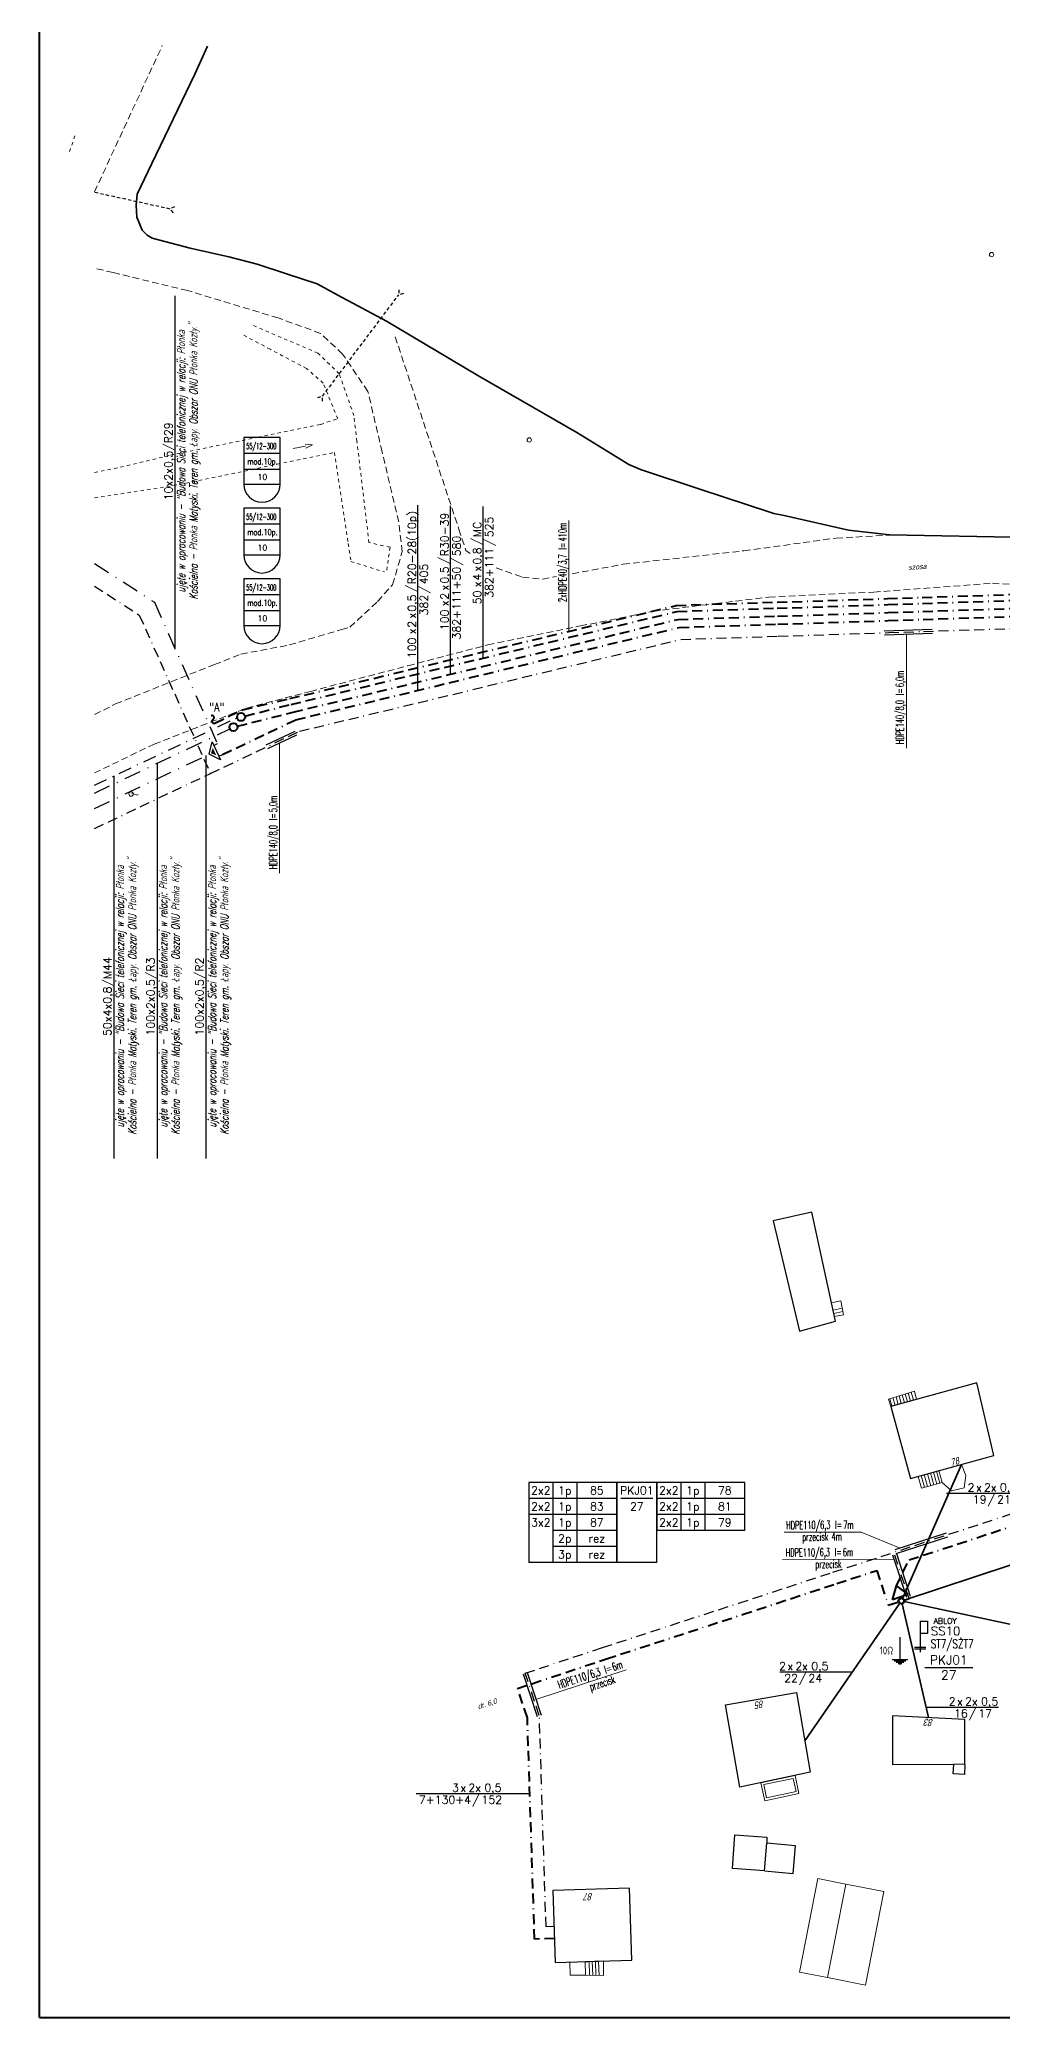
# Model space of a CAD drawing. Header units: millimetres. Extents: x 4848043 to 9699780, y 5827542 to 11659147.
# Drawn here: x 4849348.3 to 4849492.7, y 5827541.9 to 5827838.4 of the extents above; entities that cross this region are included whole.
import ezdxf
from ezdxf.enums import TextEntityAlignment as Align

# ---------------------------------------------------------------- set-up
doc = ezdxf.new("R2010")
doc.units = ezdxf.units.MM
doc.header["$MEASUREMENT"] = 0
for name, pattern in [('0', [0]), ('BORDER', [1.75, 0.5, -0.25, 0.5, -0.25, 0, -0.25]), ('BTO', [0]), ('BUD', [0]), ('DASHDOT', [1, 0.5, -0.25, 0, -0.25]), ('KOJ', [0]), ('KOR', [1, 0.5, -0.5]), ('KOU', [1.5, 1, -0.5]), ('MSZ', [1, 0.5, -0.5]), ('PST', [0.85, 0.5, -0.35]), ('SCH', [0])]:
    doc.linetypes.add(name, pattern=pattern)
doc.layers.get('0').update_dxf_attribs({"lineweight": 18})
for name, color, linetype, lineweight in [('EADTD_T_0', 7, '0', 18), ('EBTPO_L_6', 9, '0', 18), ('EBUPP_L_1', 7, 'BUD', 18), ('EBUPP_L_3', 6, '0', 25), ('EUZOU_T_2', 7, '0', 18), ('EUZPU_L_3', 250, 'KOR', 18), ('SDRPK_L_0', 7, '0', 35), ('SDRPK_L_1', 7, 'KOU', 18), ('SDRPT_L_0', 7, 'PST', 25), ('SZWOW_T_2', 7, '0', 18), ('TEL kable doziemne proj.', 32, 'BORDER', 30), ('TEL rury', 6, 'Continuous', 30), ('TEL rury opis', 6, 'Continuous', 20), ('TEL rury opis MONIKA', 6, 'Continuous', 20), ('TES kable doziemne proj.', 4, 'BORDER', 40), ('TES kable napow. proj.', 241, 'LIN_NAPOW_PROJ', 35), ('TES zakończenia projektowane', 4, 'Continuous', 40), ('TES złącza projektowane', 4, 'Continuous', 40), ('UEEPA_L_2', 251, 'MSZ', 18), ('UTTOA_T_0', 7, '0', 18), ('UTTPA_T_2', 34, '0', 18)]:
    doc.layers.add(name, color=color, linetype=linetype, lineweight=lineweight)
for name, color, linetype in [('OPIS_KABLA', 30, 'Continuous'), ('OPIS_RURY', 6, 'Continuous'), ('RURY-ISTN', 6, 'Continuous'), ('TES kable doziemne istn.', 140, 'DASHDOT'), ('TES opisy kabli abon.', 30, 'Continuous'), ('TES opisy kabli rozdz.', 30, 'Continuous'), ('TES opisy zakończeń', 30, 'Continuous'), ('TES rury', 6, 'Continuous'), ('TES słup. PD', 6, 'Continuous'), ('TES zakończenia istniejące', 140, 'Continuous'), ('TES złącza istniejące', 140, 'Continuous')]:
    doc.layers.add(name, color=color, linetype=linetype)
doc.styles.add('ROMANS', font='simplex.shx')
doc.styles.add('SIMPLEX', font='simplex.shx', dxfattribs={"width": 0.8, "height": 1.5})
doc.styles.get("Standard").update_dxf_attribs({"font": 'txt', "width": 0.8, "oblique": 15})
doc.linetypes.add('LIN_NAPOW_PROJ', pattern='A,0.0001,-0.4,[136,l_napow.shx,S=0.1,R=0,X=-0.4,Y=0],-0.2,[137,l_napow.shx,S=0.1,R=0,X=-0.2,Y=0],-0.2', length=0.8001)

# ---------------------------------------------------------------- blocks, each defined once
blk = doc.blocks.new('KCI')
at = {"color": 0}
for p, q in [((0, 0), (1.585, 0)), ((1.585, 0.25), (2.5, 0)), ((1.585, -0.25), (2.5, 0))]:
    blk.add_line(p, q, dxfattribs=at)
blk = doc.blocks.new('SLS')
at = {"color": 0}
blk.add_circle((0, 0), 0.25, dxfattribs=at)
blk.add_circle((0, 0), 0.25, dxfattribs=at)
blk = doc.blocks.new('KBR-SL1P')
for p, q in [((0, 0), (-1, 1.482050807568868)), ((-1, 1.482050807568868), (1, 1.482050807568868)), ((1, 1.482050807568868), (0, 0))]:
    blk.add_line(p, q)
blk.add_circle((0, 1.982050807568868), 0.35)
blk = doc.blocks.new('TE_SLAP')
blk.add_circle((0, 0), 0.5)
blk = doc.blocks.new('ZL-2O')
for p, q in [((0, 0), (1, 1.25)), ((1, -1.25), (0, 0)), ((1, 1.25), (1, -1.25)), ((1, 0.75), (1.5, 0.75)), ((1, -0.75), (1.5, -0.75))]:
    blk.add_line(p, q)
blk.add_solid([(0.75, 0.5), (0.75, -0.5), (0.25, 0)])
blk = doc.blocks.new('KB-RZP')
at = {"style": 'SIMPLEX'}
for s, p in [('x', (-4.75, 0.2500000000004547)), ('x', (-2.782955882936221, 0.2500000000004547)), ('/', (0.5, 0.3888666023635778))]:
    blk.add_text(s, height=1, dxfattribs=at).set_placement(p)
at = {"style": 'SIMPLEX', "flags": 1}
blk.add_attdef('TYP-KAB', text='', height=0.5, dxfattribs=at).set_placement((-8.407608500401693, 0.25), align=Align.RIGHT)
at = {"style": 'SIMPLEX'}
for tag, p in [('POJ-KAB', (-5.157608500401693, 0.2500000000004547)), ('DL-KAB', (0.1899857780845196, -1.25))]:
    blk.add_attdef(tag, text='', height=1, dxfattribs=at).set_placement(p, align=Align.RIGHT)
for tag, p in [('KONS-KAB', (-3.5, 0.2500000000004547)), ('SR-ZYL', (-0.8502352959685595, 0.2500000000004547)), ('SEP', (0.8351951256054235, -1.25))]:
    blk.add_attdef(tag, text='', height=1, dxfattribs=at).set_placement(p, align=Align.CENTER)
for tag, p in [('NR-KAB', (1.5, 0.2500000000004547)), ('DL-MON', (1.5, -1.25))]:
    blk.add_attdef(tag, p, '', height=1, dxfattribs=at)
at = {"style": 'SIMPLEX', "flags": 1}
blk.add_attdef('REJ-SZAF', (7.640090628774487, 0.25), '', height=0.5, dxfattribs=at)
blk = doc.blocks.new('OB')
at = {"style": 'ROMANS', "width": 0.6}
blk.add_text('l=', height=2, dxfattribs=at).set_placement((9.864973267724054, 0.1811246737802321))
for tag, p in [('OB_TYP', (8.68080312705024, 0.1811246737802321)), ('OB_SW', (11.53893128815434, -2.760277674021836))]:
    blk.add_attdef(tag, text='', height=2, dxfattribs=at).set_placement(p, align=Align.RIGHT)
blk.add_attdef('OB_DL', (11.91269658610327, 0.1811246737802321), '', height=2, dxfattribs=at)
blk = doc.blocks.new('KB-IWP')
at = {"style": 'SIMPLEX'}
for p in [(-1.217626284504149, 0.2499999999995453), (0.6369425565299025, 0.2499999999995453)]:
    blk.add_text('x', height=1, dxfattribs=at).set_placement(p, align=Align.RIGHT)
at = {"style": 'SIMPLEX', "flags": 1}
blk.add_attdef('TYP-KAB', text='', height=0.5, dxfattribs=at).set_placement((-6.016934025569753, 0.25), align=Align.RIGHT)
at = {"style": 'SIMPLEX'}
for tag, p in [('POJ-KAB', (-2.133898035009224, 0.25)), ('DL-KAB', (-0.6182007634697584, -1.25))]:
    blk.add_attdef(tag, text='', height=1, dxfattribs=at).set_placement(p, align=Align.RIGHT)
for tag, p in [('KONS-KAB', (-0.5194941499912602, 0.2499999999995453)), ('SR-ZYL', (2.116101964990776, 0.2499999999995453)), ('SEP', (-0.02208390476880595, -1.25))]:
    blk.add_attdef(tag, text='', height=1, dxfattribs=at).set_placement(p, align=Align.CENTER)
at = {"style": 'SIMPLEX', "flags": 1}
blk.add_attdef('REJ-SZAF', (6.386503311466186, 0.25), '', height=0.5, dxfattribs=at)
at = {"style": 'SIMPLEX'}
blk.add_attdef('DL-MON', (0.6973402328394513, -1.25), '', height=1, dxfattribs=at)
blk = doc.blocks.new('KBR-ZP2')
blk.add_line((-4, 2), (4, 2))
at = {"style": 'SIMPLEX'}
for tag, p in [('REJ-SZAF', (0, 2.5)), ('NR-ZAK', (0, 0))]:
    blk.add_attdef(tag, text='', height=1.5, dxfattribs=at).set_placement(p, align=Align.CENTER)
blk = doc.blocks.new('*U134')
for p, q in [((10, 0), (0, 0)), ((0, 0), (0, -4)), ((10, -4), (10, 0)), ((0, -4), (0, -8)), ((9, -4), (1, -4)), ((10, -8), (10, -4)), ((0, -8), (0, -12)), ((10, -12), (10, -8)), ((0, -12), (0, -16)), ((10, -16), (10, -12)), ((0, -16), (0, -20)), ((10, -20), (10, -16)), ((10, -20), (0, -20))]:
    blk.add_line(p, q)
at = {"style": 'SIMPLEX'}
for tag, p in [('SZAFA', (5, -2)), ('PUNKT', (5, -6))]:
    blk.add_attdef(tag, text='', height=2, dxfattribs=at).set_placement(p, align=Align.MIDDLE_CENTER)
blk = doc.blocks.new('*U136')
for p, q in [((6, 0), (0, 0)), ((0, 0), (0, -4)), ((6, 0), (6, -4)), ((12, 0), (6, 0)), ((22, 0), (12, 0)), ((12, 0), (12, -4)), ((22, -4), (22, 0)), ((6, -4), (0, -4)), ((12, -4), (6, -4)), ((22, -4), (12, -4))]:
    blk.add_line(p, q)
at = {"style": 'SIMPLEX'}
for s, p in [('2x2', (3, -2)), ('1p', (9, -2))]:
    blk.add_text(s, height=2, dxfattribs=at).set_placement(p, align=Align.MIDDLE_CENTER)
blk.add_attdef('PARA1', text='', height=2, dxfattribs=at).set_placement((17, -2), align=Align.MIDDLE_CENTER)
blk = doc.blocks.new('*U125')
for p, q in [((6, 0), (0, 0)), ((0, 0), (0, -8)), ((6, 0), (6, -4)), ((12, 0), (6, 0)), ((22, 0), (12, 0)), ((12, 0), (12, -4)), ((22, -4), (22, 0)), ((6, -4), (6, -8)), ((12, -4), (6, -4)), ((22, -4), (12, -4)), ((12, -4), (12, -8)), ((22, -8), (22, -4)), ((0, -8), (0, -12)), ((6, -8), (6, -12)), ((12, -8), (6, -8)), ((22, -8), (12, -8)), ((12, -8), (12, -12)), ((22, -12), (22, -8)), ((6, -12), (0, -12)), ((12, -12), (6, -12)), ((22, -12), (12, -12))]:
    blk.add_line(p, q)
at = {"style": 'SIMPLEX'}
for s, p in [('3x2', (3, -2)), ('1p', (9, -2)), ('2p', (9, -6)), ('3p', (9, -10))]:
    blk.add_text(s, height=2, dxfattribs=at).set_placement(p, align=Align.MIDDLE_CENTER)
for tag, p in [('PARA1', (17, -2)), ('PARA2', (17, -6)), ('PARA3', (17, -10))]:
    blk.add_attdef(tag, text='', height=2, dxfattribs=at).set_placement(p, align=Align.MIDDLE_CENTER)
blk = doc.blocks.new('ZLOP')
for p, q in [((9.150099060716457, 0), (0, 0)), ((0, 0), (0, -11.62305381767692)), ((9.150099060716457, -11.62305381767692), (9.150099060716457, 0)), ((9.150099060716457, -4.001375651505441), (0, -4.001375651505441)), ((9.150099060716457, -8.002751303009973), (0, -8.002751303009973)), ((0, -11.62305381767692), (9.150099060716457, -11.62305381767692))]:
    blk.add_line(p, q)
blk.add_arc((4.575049530358228, -11.62305381767692), 4.575049530358211, 180, 0)
at = {"style": 'ROMANS', "width": 0.7137564149668997}
blk.add_attdef('MUFA', text='', height=1.40625, dxfattribs=at).set_placement((0.6266619190173515, -2.883583455293774), (8.178459702372493, -2.883583455293774), align=Align.FIT)
at = {"style": 'ROMANS'}
for tag, p in [('LACZNIK', (4.706140111842615, -6.722943528457108)), ('PARY', (4.689401093140987, -10.56229283014727))]:
    blk.add_attdef(tag, text='', height=1.40625, dxfattribs=at).set_placement(p, align=Align.CENTER)
for tag, flags, p in [('NRZL', 4, (4.67996154183129, -14.12135783179234)), ('BOKT', 1, (4.689401093140969, -17.80289785948116))]:
    blk.add_attdef(tag, text='', height=1.40625, dxfattribs=dict(at, flags=flags)).set_placement(p, align=Align.CENTER)

msp = doc.modelspace()

# ---------------------------------------------------------------- linework, layer by layer
at = {"layer": 'EBTPO_L_6', "linetype": 'SCH'}
for p, q in [((4849467.080110608, 5827649.027352525), (4849468.46567403, 5827649.326668415)), ((4849467.534976391, 5827646.94290125), (4849467.080110608, 5827649.027352525)), ((4849468.697285304, 5827648.182351932), (4849467.335718058, 5827647.882607649)), ((4849468.784916382, 5827647.712712927), (4849467.435347225, 5827647.41275445)), ((4849467.534976391, 5827646.94290125), (4849468.884331353, 5827647.23086164)), ((4849468.884331353, 5827647.23086164), (4849468.46567403, 5827649.326668415)), ((4849479.517689552, 5827635.783236323), (4849475.643170121, 5827634.556199573)), ((4849478.141768066, 5827635.351727264), (4849478.468507262, 5827634.157704863)), ((4849478.60047996, 5827635.499562981), (4849478.938788854, 5827634.281330206)), ((4849479.058977658, 5827635.635400606), (4849479.397072356, 5827634.405169744)), ((4849479.855355859, 5827634.529009284), (4849479.517689552, 5827635.783236323)), ((4849475.971622882, 5827633.458161877), (4849475.643170121, 5827634.556199573)), ((4849475.848422795, 5827634.624546777), (4849476.152665183, 5827633.514939384)), ((4849479.855355859, 5827634.529009284), (4849475.971622882, 5827633.458161877)), ((4849476.307134688, 5827634.772382492), (4849476.622946775, 5827633.638564727)), ((4849476.765846581, 5827634.920218207), (4849477.081444472, 5827633.774402353)), ((4849477.22434428, 5827635.056055835), (4849477.551726063, 5827633.898027697)), ((4849477.683056172, 5827635.203891549), (4849478.010009564, 5827634.021867236)), ((4849480.081445098, 5827622.991135491), (4849483.205442997, 5827623.859511631)), ((4849482.423006328, 5827621.713135879), (4849481.92679139, 5827623.498277538)), ((4849482.893287918, 5827621.836761223), (4849482.397287177, 5827623.63390097)), ((4849483.35157142, 5827621.960600762), (4849482.85557068, 5827623.757740507)), ((4849483.205442997, 5827623.859511631), (4849483.701229542, 5827622.050373796)), ((4849487.260585747, 5827623.103008308), (4849486.594469815, 5827624.783165908)), ((4849480.081445098, 5827622.991135491), (4849480.565876141, 5827621.218206117)), ((4849481.036157732, 5827621.34183146), (4849480.539728599, 5827623.11497503)), ((4849480.565876141, 5827621.218206117), (4849483.701229542, 5827622.050373796)), ((4849481.494441234, 5827621.465670999), (4849481.010224385, 5827623.25059846)), ((4849481.964722825, 5827621.589296342), (4849481.468507888, 5827623.374437999)), ((4849483.701229542, 5827622.050373796), (4849485.083157914, 5827620.80150792)), ((4849485.083157914, 5827620.80150792), (4849486.99942176, 5827621.247374354)), ((4849486.99942176, 5827621.247374354), (4849487.260585747, 5827623.103008308)), ((4849427.836527422, 5827550.162004864), (4849427.897598251, 5827548.204602923)), ((4849430.106308047, 5827550.241502784), (4849430.165451114, 5827548.176118052)), ((4849430.777567809, 5827548.177192166), (4849430.706640848, 5827550.254789182)), ((4849431.257491335, 5827548.168624343), (4849431.186992765, 5827550.270217538)), ((4849431.737629059, 5827548.172054608), (4849431.667344685, 5827550.28564589)), ((4849432.217552587, 5827548.163486786), (4849432.147696603, 5827550.301074244)), ((4849432.856226394, 5827550.32443097), (4849432.901443613, 5827548.151277639))]:
    msp.add_line(p, q, dxfattribs=at)
at = {"layer": 'EBTPO_L_6', "linetype": 'BTO'}
for p, q in [((4849456.505418228, 5827577.036637506), (4849461.62581107, 5827578.133415122)), ((4849456.505418228, 5827577.036637506), (4849457.081553202, 5827574.349925669)), ((4849461.354142088, 5827577.70619625), (4849456.932637099, 5827576.764968524)), ((4849457.353222182, 5827574.777144542), (4849456.932637099, 5827576.764968524)), ((4849461.354142088, 5827577.70619625), (4849461.774727171, 5827575.718372267)), ((4849461.62581107, 5827578.133415122), (4849462.201731849, 5827575.434705198)), ((4849457.081553202, 5827574.349925669), (4849462.201731849, 5827575.434705198)), ((4849457.353222182, 5827574.777144542), (4849461.774727171, 5827575.718372267))]:
    msp.add_line(p, q, dxfattribs=at)
at = {"layer": 'EBTPO_L_6', "linetype": '0'}
for p, q in [((4849427.836527422, 5827550.162004864), (4849430.106308047, 5827550.241502784)), ((4849430.106308047, 5827550.241502784), (4849432.856226394, 5827550.32443097)), ((4849427.897598251, 5827548.204602923), (4849430.165451114, 5827548.176118052)), ((4849432.901443613, 5827548.151277639), (4849430.165451114, 5827548.176118052))]:
    msp.add_line(p, q, dxfattribs=at)
at = {"layer": 'EBUPP_L_1', "linetype": 'BUD'}
for p, q in [((4849465.046409324, 5827562.673895737), (4849462.275987798, 5827548.669115534)), ((4849465.046409324, 5827562.673895737), (4849469.232245872, 5827561.843047734)), ((4849469.232245872, 5827561.843047734), (4849466.473822434, 5827547.838053335)), ((4849474.937127315, 5827560.721038955), (4849469.232245872, 5827561.843047734)), ((4849474.937127315, 5827560.721038955), (4849472.166705791, 5827546.71625875)), ((4849462.275987798, 5827548.669115534), (4849466.473822434, 5827547.838053335)), ((4849472.166705791, 5827546.71625875), (4849466.473822434, 5827547.838053335))]:
    msp.add_line(p, q, dxfattribs=at)
at = {"layer": 'EBUPP_L_3', "linetype": '0'}
for p, q in [((4849464.129589158, 5827662.582177762), (4849458.310094267, 5827661.317852166)), ((4849467.690740479, 5827646.256011486), (4849464.129589158, 5827662.582177762)), ((4849458.310094267, 5827661.317852166), (4849462.262898588, 5827644.744655672)), ((4849462.262898588, 5827644.744655672), (4849467.690740479, 5827646.256011486)), ((4849488.877263047, 5827637.020368492), (4849475.971622882, 5827633.458161877)), ((4849491.443190541, 5827626.124831786), (4849488.877263047, 5827637.020368492)), ((4849475.971622882, 5827633.458161877), (4849478.947627331, 5827622.675323403)), ((4849478.947627331, 5827622.675323403), (4849491.443190541, 5827626.124831786)), ((4849451.193638964, 5827588.749316836), (4849461.823935693, 5827590.575860968)), ((4849453.324857014, 5827576.361301756), (4849451.193638964, 5827588.749316836)), ((4849461.823935693, 5827590.575860968), (4849463.890662059, 5827578.609064149)), ((4849476.212229464, 5827587.102481874), (4849476.213334946, 5827579.769293837)), ((4849487.088069588, 5827586.548263852), (4849476.212229464, 5827587.102481874)), ((4849487.099456456, 5827579.790984049), (4849487.088069588, 5827586.548263852)), ((4849476.213334946, 5827579.769293837), (4849485.420366696, 5827579.856965692)), ((4849485.357812181, 5827578.369845344), (4849485.420366696, 5827579.856965692)), ((4849487.099456456, 5827579.790984049), (4849485.420366696, 5827579.856965692)), ((4849487.099456456, 5827579.790984049), (4849487.036901942, 5827578.3038637)), ((4849463.890662059, 5827578.609064149), (4849453.324857014, 5827576.361301756)), ((4849487.036901942, 5827578.3038637), (4849485.357812181, 5827578.369845344)), ((4849452.2191616, 5827564.175096536), (4849452.585936548, 5827569.257359431)), ((4849452.585936548, 5827569.257359431), (4849457.404455698, 5827568.907294873)), ((4849457.037680751, 5827563.825031979), (4849457.399960728, 5827567.983227888)), ((4849457.404455698, 5827568.907294873), (4849457.399960728, 5827567.983227888)), ((4849461.701919501, 5827567.606379475), (4849457.399960728, 5827567.983227888)), ((4849461.339853719, 5827563.460181654), (4849461.701919501, 5827567.606379475)), ((4849457.037680751, 5827563.825031979), (4849452.2191616, 5827564.175096536)), ((4849436.771836869, 5827561.248279129), (4849425.291597365, 5827560.889139944)), ((4849437.119403222, 5827550.464357134), (4849436.771836869, 5827561.248279129)), ((4849457.037680751, 5827563.825031979), (4849461.339853719, 5827563.460181654)), ((4849425.291597365, 5827560.889139944), (4849425.638949523, 5827550.093219859)), ((4849425.638949523, 5827550.093219859), (4849437.119403222, 5827550.464357134))]:
    msp.add_line(p, q, dxfattribs=at)
at = {"layer": 'EUZPU_L_3', "linetype": 'KOR'}
for p, q in [((4849390.029485941, 5827791.414581853), (4849380.250382658, 5827795.585799779)), ((4849382.886550616, 5827791.986171673), (4849378.570656586, 5827794.27157289)), ((4849388.331981636, 5827789.104513645), (4849382.886550616, 5827791.986171673)), ((4849393.238560256, 5827788.308806259), (4849390.029485941, 5827791.414581853)), ((4849390.83702113, 5827786.899448309), (4849388.331981636, 5827789.104513645)), ((4849393.00998536, 5827781.555810368), (4849390.83702113, 5827786.899448309)), ((4849395.431239887, 5827782.052671028), (4849393.238560256, 5827788.308806259)), ((4849381.042763286, 5827778.792980691), (4849390.438756299, 5827780.725573584)), ((4849390.438756299, 5827780.725573584), (4849393.00998536, 5827781.555810368)), ((4849395.8899706, 5827778.167863938), (4849395.431239887, 5827782.052671028)), ((4849367.912583439, 5827776.098920336), (4849381.042763286, 5827778.792980691)), ((4849397.695325055, 5827762.989220807), (4849395.8899706, 5827778.167863938)), ((4849360.40328901, 5827774.300671974), (4849367.912583439, 5827776.098920336)), ((4849369.238178376, 5827771.694557266), (4849392.512088225, 5827776.523895977)), ((4849392.512088225, 5827776.523895977), (4849394.584607281, 5827762.864726136)), ((4849356.517531156, 5827773.521019043), (4849360.40328901, 5827774.300671974)), ((4849356.517531156, 5827769.690644583), (4849369.238178376, 5827771.694557266)), ((4849394.584607281, 5827762.864726136), (4849394.99234063, 5827760.15701686)), ((4849400.851896365, 5827762.320770681), (4849397.695325055, 5827762.989220807)), ((4849394.99234063, 5827760.15701686), (4849400.029187794, 5827758.590861484)), ((4849400.851896365, 5827762.320770681), (4849400.328283216, 5827758.537514243))]:
    msp.add_line(p, q, dxfattribs=at)
at = {"layer": 'OPIS_KABLA'}
for p, q in [((4849368.643850056, 5827746.996878759), (4849368.643850055, 5827800.016833389)), ((4849373.291497534, 5827670.623962289), (4849373.291497531, 5827731.070717277)), ((4849359.472206417, 5827670.623962289), (4849359.472206415, 5827728.017706746)), ((4849365.95488618, 5827670.623962289), (4849365.954886178, 5827729.917335856))]:
    msp.add_line(p, q, dxfattribs=at)
at = {"layer": 'OPIS_RURY'}
for p, q in [((4849477.359402994, 5827598.889592667), (4849477.359402991, 5827595.539640007)), ((4849476.170155231, 5827595.539640008), (4849478.548650751, 5827595.539640005)), ((4849476.46746717, 5827595.336337082), (4849478.251338812, 5827595.336337082)), ((4849476.764779111, 5827595.13303416), (4849477.954026872, 5827595.133034158)), ((4849477.06209105, 5827594.929731235), (4849477.656714929, 5827594.929731235)), ((4849477.337958067, 5827594.767554657), (4849477.382834824, 5827594.767554658))]:
    msp.add_line(p, q, dxfattribs=at)
at = {"layer": 'RURY-ISTN'}
for p, q in [((4849480.379283449, 5827601.274323399), (4849480.379283449, 5827596.621611373)), ((4849480.379283449, 5827601.274323399), (4849481.494902876, 5827601.2743234)), ((4849481.494902876, 5827601.2743234), (4849481.494902877, 5827599.432080718)), ((4849481.234035317, 5827597.321889004), (4849479.52453158, 5827597.321889004)), ((4849481.234035317, 5827597.053928856), (4849479.52453158, 5827597.053928856)), ((4849481.494902877, 5827599.432080718), (4849480.379283449, 5827599.432080718))]:
    msp.add_line(p, q, dxfattribs=at)
at = {"layer": 'SDRPK_L_0', "linetype": 'KOJ'}
for p, q in [((4849371.572804702, 5827833.222687547), (4849373.484583246, 5827837.431408035)), ((4849365.140821186, 5827819.835363243), (4849371.572804702, 5827833.222687547)), ((4849362.934265893, 5827815.230015727), (4849365.140821186, 5827819.835363243)), ((4849362.761158238, 5827813.600846078), (4849362.934265893, 5827815.230015727)), ((4849362.873220157, 5827811.810560592), (4849362.761158238, 5827813.600846078)), ((4849363.690384737, 5827809.85166242), (4849362.873220157, 5827811.810560592)), ((4849364.409416382, 5827809.118711198), (4849363.690384737, 5827809.85166242)), ((4849365.156728118, 5827808.625293352), (4849364.409416382, 5827809.118711198)), ((4849370.879394067, 5827807.154911621), (4849365.156728118, 5827808.625293352)), ((4849376.676833089, 5827805.839219866), (4849370.879394067, 5827807.154911621)), ((4849380.905735489, 5827804.731559051), (4849376.676833089, 5827805.839219866)), ((4849385.332607915, 5827803.284310443), (4849380.905735489, 5827804.731559051)), ((4849389.902600615, 5827801.786499136), (4849385.332607915, 5827803.284310443)), ((4849393.029181409, 5827800.110423798), (4849389.902600615, 5827801.786499136)), ((4849400.316966259, 5827796.223720312), (4849393.029181409, 5827800.110423798)), ((4849414.009607068, 5827788.070012709), (4849400.316966259, 5827796.223720312)), ((4849428.870992065, 5827779.49937703), (4849414.009607068, 5827788.070012709)), ((4849436.682626217, 5827774.703178131), (4849428.870992065, 5827779.49937703)), ((4849436.682626217, 5827774.703178131), (4849438.409711466, 5827773.964232571)), ((4849438.409711466, 5827773.964232571), (4849447.310806083, 5827771.032884307)), ((4849447.310806083, 5827771.032884307), (4849457.822860586, 5827767.580698028)), ((4849457.822860586, 5827767.580698028), (4849458.455332131, 5827767.377376252)), ((4849458.455332131, 5827767.377376252), (4849459.962164746, 5827767.074431583)), ((4849459.962164746, 5827767.074431583), (4849469.620420954, 5827764.873684662)), ((4849469.620420954, 5827764.873684662), (4849475.836933144, 5827764.174610844)), ((4849475.836933144, 5827764.174610844), (4849496.676541355, 5827763.742562709))]:
    msp.add_line(p, q, dxfattribs=at)
at = {"layer": 'SDRPK_L_1', "linetype": 'KOU'}
for p, q in [((4849356.517531156, 5827815.585744446), (4849366.693205313, 5827837.546475448)), ((4849359.304042323, 5827803.484942682), (4849356.517531156, 5827804.157726824)), ((4849370.501484086, 5827800.776641007), (4849359.304042323, 5827803.484942682)), ((4849384.074553585, 5827796.681714341), (4849370.501484086, 5827800.776641007)), ((4849390.406340627, 5827794.372326357), (4849384.074553585, 5827796.681714341)), ((4849393.747393911, 5827791.264194612), (4849390.406340627, 5827794.372326357)), ((4849401.630982089, 5827793.859889016), (4849411.173880988, 5827765.028958531)), ((4849397.524246438, 5827785.675888875), (4849393.747393911, 5827791.264194612)), ((4849399.678374004, 5827776.587990636), (4849397.524246438, 5827785.675888875)), ((4849402.155385247, 5827766.090104405), (4849399.678374004, 5827776.587990636)), ((4849402.676037298, 5827761.640101997), (4849402.155385247, 5827766.090104405)), ((4849411.173880988, 5827765.028958531), (4849412.232512974, 5827761.805548796)), ((4849453.93850698, 5827761.769106416), (4849467.762651318, 5827763.670653501)), ((4849467.762651318, 5827763.670653501), (4849476.676799317, 5827764.159617154)), ((4849401.231362172, 5827756.685099496), (4849402.676037298, 5827761.640101997)), ((4849412.232512974, 5827761.805548796), (4849412.872892837, 5827761.361020222)), ((4849435.815405744, 5827759.740273844), (4849453.93850698, 5827761.769106416)), ((4849416.78097109, 5827759.213799926), (4849420.718821471, 5827757.825437227)), ((4849420.718821471, 5827757.825437227), (4849423.761837765, 5827757.519071702)), ((4849423.761837765, 5827757.519071702), (4849425.813563897, 5827757.897158794)), ((4849428.178649331, 5827758.332990977), (4849435.815405744, 5827759.740273844)), ((4849394.828698357, 5827750.318370347), (4849398.990302575, 5827754.180702588)), ((4849398.990302575, 5827754.180702588), (4849401.231362172, 5827756.685099496)), ((4849449.728500837, 5827753.850991977), (4849457.667159232, 5827754.825445107)), ((4849457.667159232, 5827754.825445107), (4849473.415073669, 5827755.576470308)), ((4849473.415073669, 5827755.576470308), (4849491.261579427, 5827756.902127977)), ((4849491.261579427, 5827756.902127977), (4849509.771205514, 5827755.707547678)), ((4849429.409327344, 5827750.493146749), (4849440.238447742, 5827752.700202575)), ((4849440.238447742, 5827752.700202575), (4849449.728500837, 5827753.850991977)), ((4849385.743587795, 5827747.648110794), (4849393.574042927, 5827749.956707865)), ((4849393.574042927, 5827749.956707865), (4849394.828698357, 5827750.318370347)), ((4849415.520697595, 5827747.668603657), (4849429.409327344, 5827750.493146749)), ((4849374.517248451, 5827744.704027757), (4849378.48196617, 5827746.277509695)), ((4849378.48196617, 5827746.277509695), (4849385.743587795, 5827747.648110794)), ((4849403.53483737, 5827744.534047442), (4849415.520697595, 5827747.668603657)), ((4849359.673713827, 5827738.812040666), (4849369.440567187, 5827742.69432446)), ((4849369.440567187, 5827742.69432446), (4849374.517248451, 5827744.704027757)), ((4849388.907901511, 5827740.690520499), (4849403.53483737, 5827744.534047442)), ((4849379.333653876, 5827738.185018109), (4849388.907901511, 5827740.690520499)), ((4849356.517531156, 5827737.208454399), (4849359.673713827, 5827738.812040666)), ((4849365.482958697, 5827732.779386687), (4849379.333653876, 5827738.185018109)), ((4849356.517531156, 5827728.465465263), (4849365.482958697, 5827732.779386687))]:
    msp.add_line(p, q, dxfattribs=at)
at = {"layer": 'SDRPT_L_0', "linetype": 'PST'}
for p, q in [((4849367.851563702, 5827813.017891349), (4849356.517531156, 5827815.494144022)), ((4849368.541238009, 5827813.329630583), (4849367.851563702, 5827813.017891349)), ((4849368.345416214, 5827812.44498499), (4849367.851563702, 5827813.017891349)), ((4849390.730547115, 5827784.969041285), (4849402.151155563, 5827800.13960458)), ((4849402.152651795, 5827800.895698331), (4849402.151155563, 5827800.13960458)), ((4849402.863112482, 5827800.354930717), (4849402.151155563, 5827800.13960458)), ((4849390.006806304, 5827784.76592743), (4849390.730547115, 5827784.969041285)), ((4849390.72926508, 5827784.224945622), (4849390.730547115, 5827784.969041285))]:
    msp.add_line(p, q, dxfattribs=at)
at = {"layer": 'TEL kable doziemne proj.', "ltscale": 3}
for p, q in [((4849478.715547954, 5827604.675236723), (4849476.445526517, 5827611.605838543)), ((4849477.974472387, 5827604.431910811), (4849478.715547954, 5827604.675236723)), ((4849425.465273443, 5827555.4911799), (4849424.265894077, 5827555.4525906))]:
    msp.add_line(p, q, dxfattribs=at)
at = {"layer": 'TEL kable doziemne proj.', "color": 34, "ltscale": 3}
for points in [[(4849356.517531156, 5827756.471407514), (4849363.23697931, 5827752.113959593), (4849373.911530734, 5827728.376672987)], [(4849356.517531156, 5827720.132472941), (4849373.911530734, 5827728.376672987)]]:
    msp.add_lwpolyline(points, dxfattribs=at)
at = {"layer": 'TEL kable doziemne proj.', "ltscale": 3}
for points in [[(4849387.262175893, 5827734.704452227), (4849444.488514395, 5827748.49181057), (4849459.079572351, 5827748.968612195)], [(4849459.079572351, 5827748.968612195), (4849475.664861132, 5827749.510580616), (4849480.876664986, 5827749.681575103), (4849501.760604355, 5827750.367977125), (4849515.227807858, 5827748.083375137)], [(4849373.911530734, 5827728.376672987), (4849387.262175893, 5827734.704452227)], [(4849424.265894077, 5827555.4525906), (4849423.247452358, 5827587.1063898), (4849421.133811906, 5827593.465614399), (4849432.740834628, 5827597.323486123), (4849453.162284353, 5827603.977696206), (4849467.299696223, 5827608.610250089), (4849494.438610807, 5827617.499220965)]]:
    msp.add_lwpolyline(points, dxfattribs=at)
at = {"layer": 'TEL rury'}
for p, q in [((4849474.995469199, 5827749.788866582), (4849482.191598149, 5827750.0249346495)), ((4849475.015141538, 5827749.1891891705), (4849482.211270489, 5827749.425257238)), ((4849382.288568563, 5827732.679112399), (4849386.626033773, 5827734.734932323)), ((4849382.545546054, 5827732.1369292475), (4849386.883011264, 5827734.1927491715)), ((4849476.622499357, 5827612.012686579), (4849484.335017707, 5827614.505610438)), ((4849476.8070372185, 5827611.441769967), (4849484.519555569, 5827613.934693826)), ((4849476.253809079, 5827611.227362092), (4849478.339329586, 5827604.860060009)), ((4849476.824002967, 5827611.4141211035), (4849478.909523475, 5827605.046819021)), ((4849420.848752956, 5827593.372118969), (4849422.937201514, 5827587.004631775)), ((4849421.418870854, 5827593.559109828), (4849423.507319412, 5827587.191622634))]:
    msp.add_line(p, q, dxfattribs=at)
at = {"layer": 'TEL rury opis'}
for p, q in [((4849478.312702645, 5827732.158806677), (4849478.312702645, 5827749.297365231)), ((4849384.292833878, 5827713.412554404), (4849384.292833878, 5827732.965087848))]:
    msp.add_line(p, q, dxfattribs=at)
at = {"layer": 'TEL rury opis MONIKA'}
for p, q in [((4849427.67023877, 5827749.689342465), (4849427.669797582, 5827766.308859309)), ((4849471.527376139, 5827614.638560117), (4849459.963814143, 5827614.631551626)), ((4849471.527376139, 5827614.638560117), (4849477.408171057, 5827612.236821353)), ((4849476.474686501, 5827610.553001295), (4849459.748761579, 5827610.542863981)), ((4849436.298509601, 5827593.991912361), (4849422.736105871, 5827589.542981652))]:
    msp.add_line(p, q, dxfattribs=at)
at = {"layer": 'TES kable doziemne istn.', "ltscale": 4}
msp.add_line((4849356.517531156, 5827726.617285077), (4849377.65337482, 5827736.634999666), dxfattribs=at)
at = {"layer": 'TES kable doziemne istn.', "ltscale": 5}
for p, q in [((4849356.517531156, 5827725.444331108), (4849376.821883741, 5827735.067945492)), ((4849356.517531156, 5827723.120393159), (4849373.709126514, 5827731.268660072))]:
    msp.add_line(p, q, dxfattribs=at)
for points in [[(4849356.517531156, 5827759.876729731), (4849365.497621674, 5827754.053293659), (4849374.950209732, 5827732.852867271)], [(4849377.65337482, 5827736.634999666), (4849377.922699981, 5827736.702710073)]]:
    msp.add_lwpolyline(points, dxfattribs=at)
at = {"layer": 'TES kable doziemne proj.', "color": 252, "lineweight": 40, "ltscale": 3}
msp.add_line((4849374.552116487, 5827735.943941588), (4849378.763198971, 5827737.939860137), dxfattribs=at)
for points in [[(4849378.763198971, 5827737.939860137), (4849385.812467972, 5827739.614264943), (4849443.801402032, 5827753.572079584), (4849458.913005195, 5827754.065891409)], [(4849458.913005195, 5827754.065891409), (4849475.498293977, 5827754.607859829), (4849480.709428648, 5827754.778832406), (4849502.106812543, 5827755.482110051), (4849515.180684589, 5827753.26423356)]]:
    msp.add_lwpolyline(points, dxfattribs=at)
at = {"layer": 'TES kable doziemne proj.', "ltscale": 3}
for points in [[(4849458.942399398, 5827753.166371549), (4849475.527688182, 5827753.708339969), (4849480.738940947, 5827753.879316411), (4849502.045716981, 5827754.579616006), (4849515.189000459, 5827752.349964428)], [(4849377.945959152, 5827735.471215147), (4849386.314207244, 5827737.575056731), (4849444.084330653, 5827751.480204107), (4849458.981591671, 5827751.967011733)], [(4849379.086484502, 5827736.995294403), (4849386.027499088, 5827738.740318567), (4849443.922657155, 5827752.675561522), (4849458.942399398, 5827753.166371549)], [(4849458.981591671, 5827751.967011733), (4849475.566880452, 5827752.508980153), (4849480.778290675, 5827752.679961752), (4849501.96425623, 5827753.376290611), (4849515.200088288, 5827751.130938916)], [(4849459.020783943, 5827750.767651917), (4849475.606072725, 5827751.309620339), (4849480.817640401, 5827751.480607092), (4849501.88279548, 5827752.172965217), (4849515.211176116, 5827749.911913405)], [(4849375.721142204, 5827731.226317817), (4849386.715855959, 5827736.437460846), (4849444.246004149, 5827750.284846691), (4849459.020783943, 5827750.767651917)], [(4849476.81294599, 5827606.553818842), (4849478.71638522, 5827610.45553392), (4849494.998887844, 5827615.788639298)], [(4849425.523157395, 5827553.69211085), (4849422.524708976, 5827553.595637599), (4849421.456798074, 5827586.78696969), (4849419.993425834, 5827591.189758601), (4849433.303537677, 5827595.613692746), (4849453.721365601, 5827602.266722685), (4849467.86019648, 5827606.899741551), (4849473.888028184, 5827608.874073288), (4849475.597772587, 5827603.654053126), (4849477.176025314, 5827604.170987675)], [(4849477.974295035, 5827604.432449726), (4849478.715547954, 5827604.675236723)]]:
    msp.add_lwpolyline(points, dxfattribs=at)
at = {"layer": 'TES kable doziemne proj.', "color": 252, "lineweight": 40, "ltscale": 3}
for centre, start, end in [((4849374.166650251, 5827736.757216314), 295.3594569816029, 115.3594569816029), ((4849374.423627743, 5827736.215033162), 115.3594569816029, 295.3594569816029)]:
    msp.add_arc(centre, 0.3, start, end, dxfattribs=at)
at = {"layer": 'TES kable napow. proj.', "ltscale": 3}
for p, q in [((4849477.744689555, 5827604.685274226), (4849486.594469815, 5827624.783165908)), ((4849520.114787131, 5827618.327058403), (4849477.974308857, 5827604.432407815)), ((4849477.336572701, 5827603.955423879), (4849463.074770106, 5827583.328379387)), ((4849477.670803862, 5827603.891860884), (4849481.650149526, 5827586.825372864)), ((4849477.98617781, 5827604.213209325), (4849497.527780998, 5827600.041760506))]:
    msp.add_line(p, q, dxfattribs=at)
at = {"layer": 'TES opisy kabli rozdz.'}
for p, q in [((4849405.042151446, 5827740.848561682), (4849405.042151445, 5827768.595202434)), ((4849409.937202954, 5827743.261062185), (4849409.937202954, 5827768.506892313)), ((4849414.832254462, 5827745.673562689), (4849414.832254462, 5827768.418582194)), ((4849495.053847972, 5827620.432196552), (4849484.343565947, 5827620.432196554)), ((4849470.193246213, 5827593.625979312), (4849459.318369957, 5827593.625979314)), ((4849492.152164217, 5827588.342552248), (4849481.277287961, 5827588.34255225)), ((4849421.823307631, 5827575.395625712), (4849404.775680748, 5827575.395625714))]:
    msp.add_line(p, q, dxfattribs=at)
at = {"layer": 'TES złącza projektowane', "color": 0}
for q in [(4849348.271844563, 5828446.353061209), (4850639.811277999, 5827541.855519612)]:
    msp.add_line((4849348.271844562, 5827541.855519612), q, dxfattribs=at)
at = {"layer": 'UEEPA_L_2', "linetype": 'MSZ'}
msp.add_line((4849352.76307181, 5827821.640589097), (4849353.673842988, 5827824.252748329), dxfattribs=at)

# ---------------------------------------------------------------- block references
at = {"layer": 'SZWOW_T_2', "xscale": 1.200000000218589, "yscale": 1.200000000218589, "zscale": 1.200000000218589, "rotation": 11.06723720870475}
msp.add_blockref('KCI', (4849386.297197238, 5827777.087965024), dxfattribs=at)
at = {"layer": 'TEL rury opis', "xscale": 0.6, "yscale": 0.6, "zscale": 0.6}
for p, rotation, values in [((4849478.043129456, 5827734.174137861), 89.99999996762918, {'OB_TYP': 'HDPE140/8,0', 'OB_DL': '6,0m'}), ((4849384.023260689, 5827715.427885587), 89.9999999676308, {'OB_TYP': 'HDPE140/8,0', 'OB_DL': '5,0m'})]:
    msp.add_blockref('OB', p, dxfattribs=dict(at, rotation=rotation)).add_auto_attribs(values)
at = {"layer": 'TEL rury opis MONIKA'}
for p, xscale, yscale, zscale, rotation, values in [((4849427.432426578, 5827756.032148579), 0.6, 0.6, 0.6, 89.97723719785792, {'OB_TYP': '2xHDPE40/3,7', 'OB_DL': '410m'}), ((4849461.71682718, 5827614.971853642), 0.6, 0.6, 0.6, 0.4183926952433138, {'OB_TYP': 'HDPE110/6,3', 'OB_DL': '7m', 'OB_SW': 'przecisk 4m'}), ((4849461.642345672, 5827610.860472217), 0.5999999999999998, 0.5999999999999998, 0.5999999999999998, 0.4183926865209098, {'OB_TYP': 'HDPE110/6,3', 'OB_DL': '6m', 'OB_SW': 'przecisk'}), ((4849427.638677829, 5827591.46992475), 0.6, 0.6, 0.6, 18.10376487941899, {'OB_TYP': 'HDPE110/6,3', 'OB_DL': '6m', 'OB_SW': 'przecisk'})]:
    msp.add_blockref('OB', p, dxfattribs=dict(at, xscale=xscale, yscale=yscale, zscale=zscale, rotation=rotation)).add_auto_attribs(values)
at = {"layer": 'TES opisy kabli abon.', "linetype": 'Continuous', "xscale": 1.199999999727946, "yscale": 1.199999999727946, "zscale": 1.199999999727946}
for p, values in [((4849491.094173308, 5827620.432196552), {'POJ-KAB': '2', 'KONS-KAB': '2', 'DL-KAB': '19', 'DL-MON': '21', 'SR-ZYL': '0,5', 'SEP': '/'}), ((4849462.796476656, 5827593.625979312), {'POJ-KAB': '2', 'KONS-KAB': '2', 'DL-KAB': '22', 'DL-MON': '24', 'SR-ZYL': '0,5', 'SEP': '/'}), ((4849488.265656395, 5827588.34255225), {'POJ-KAB': '2', 'KONS-KAB': '2', 'DL-KAB': '16', 'DL-MON': '17', 'SR-ZYL': '0,5', 'SEP': '/'}), ((4849413.747651619, 5827575.395625714), {'POJ-KAB': '3', 'KONS-KAB': '2', 'DL-KAB': '7+130+4', 'DL-MON': '152', 'SR-ZYL': '0,5', 'SEP': '/'})]:
    msp.add_blockref('KB-IWP', p, dxfattribs=at).add_auto_attribs(values)
at = {"layer": 'TES opisy kabli rozdz.'}
for p, xscale, yscale, zscale, rotation, values in [((4849405.042151445, 5827754.939562201), 1.199999999932409, 1.199999999932409, 1.199999999932409, 90.00000001164061, {'POJ-KAB': '100', 'KONS-KAB': '2', 'SR-ZYL': '0,5', 'NR-KAB': 'R20-28(10p)', 'DL-KAB': '382', 'DL-MON': '405', 'SEP': '/'}), ((4849409.937202954, 5827759.14752157), 1.200000000221582, 1.200000000221582, 1.200000000221582, 90.00000001431266, {'POJ-KAB': '100', 'KONS-KAB': '2', 'SR-ZYL': '0,5', 'NR-KAB': 'R30-39', 'DL-KAB': '382+111+50', 'DL-MON': '580', 'SEP': '/'}), ((4849414.832254461, 5827762.001042768), 1.200000000221582, 1.200000000221582, 1.200000000221582, 90.00000001431266, {'POJ-KAB': '50', 'KONS-KAB': '4', 'SR-ZYL': '0,8', 'NR-KAB': 'MC', 'DL-KAB': '382+111', 'DL-MON': '525', 'SEP': '/'})]:
    msp.add_blockref('KB-RZP', p, dxfattribs=dict(at, xscale=xscale, yscale=yscale, zscale=zscale, rotation=rotation)).add_auto_attribs(values)
at = {"layer": 'TES opisy zakończeń', "xscale": 0.8999999999268938, "yscale": 0.8999999999268938, "zscale": 0.8999999999268938}
msp.add_blockref('KBR-ZP2', (4849484.682555769, 5827592.546404818), dxfattribs=at).add_auto_attribs({'REJ-SZAF': 'PKJ01', 'NR-ZAK': '27'})
at = {"layer": 'TES słup. PD', "xscale": 0.6, "yscale": 0.6, "zscale": 0.6}
for name, p, values in [('*U136', (4849421.678854272, 5827622.081418682), {'PARA1': '85'}), ('*U134', (4849434.878854271, 5827622.081418683), {'SZAFA': 'PKJ01', 'PUNKT': '27'}), ('*U136', (4849440.878854271, 5827622.081418683), {'PARA1': '78'}), ('*U136', (4849421.678854272, 5827619.681418682), {'PARA1': '83'}), ('*U136', (4849440.878854271, 5827619.681418683), {'PARA1': '81'}), ('*U125', (4849421.678854272, 5827617.281418681), {'PARA1': '87', 'PARA2': 'rez', 'PARA3': 'rez'}), ('*U136', (4849440.878854271, 5827617.281418683), {'PARA1': '79'})]:
    msp.add_blockref(name, p, dxfattribs=at).add_auto_attribs(values)
at = {"layer": 'TES zakończenia istniejące', "linetype": 'ByBlock', "ltscale": 5}
ref = msp.add_blockref('ZLOP', (4849378.89944006, 5827778.75674475), dxfattribs=dict(at, xscale=0.6, yscale=0.6, zscale=0.6))
ref.add_attrib('MUFA', '55/12-300', dxfattribs={"layer": '0', "height": 0.8999999999999997, "rotation": 359.9999999882233, "style": 'ROMANS', "width": 0.5939616233089501}).set_placement((4849379.275437213, 5827777.026594679), (4849383.806515882, 5827777.026594678), align=Align.FIT)
ref.add_attrib('LACZNIK', 'mod.10p.', dxfattribs={"layer": '0', "height": 0.8999999999999997, "style": 'ROMANS', "width": 0.8}).set_placement((4849381.723124128, 5827774.722978633), align=Align.CENTER)
ref.add_attrib('PARY', '10', dxfattribs={"layer": '0', "height": 0.8437499999999999, "style": 'ROMANS'}).set_placement((4849381.713080716, 5827772.419369051), align=Align.CENTER)
ref = msp.add_blockref('ZLOP', (4849378.89944006, 5827768.158029187), dxfattribs=dict(at, xscale=0.6, yscale=0.6, zscale=0.6))
ref.add_attrib('MUFA', '55/12-300', dxfattribs={"layer": '0', "height": 0.8999999999999997, "rotation": 359.9999999882233, "style": 'ROMANS', "width": 0.5939616233089501}).set_placement((4849379.275437213, 5827766.427879116), (4849383.806515882, 5827766.427879116), align=Align.FIT)
ref.add_attrib('LACZNIK', 'mod.10p.', dxfattribs={"layer": '0', "height": 0.8999999999999997, "style": 'ROMANS', "width": 0.8}).set_placement((4849381.723124128, 5827764.124263071), align=Align.CENTER)
ref.add_attrib('PARY', '10', dxfattribs={"layer": '0', "height": 0.8437499999999999, "style": 'ROMANS'}).set_placement((4849381.713080716, 5827761.820653489), align=Align.CENTER)
ref = msp.add_blockref('ZLOP', (4849378.89944006, 5827757.559313625), dxfattribs=dict(at, xscale=0.6, yscale=0.6, zscale=0.6))
ref.add_attrib('MUFA', '55/12-300', dxfattribs={"layer": '0', "height": 0.8999999999999997, "rotation": 359.9999999882233, "style": 'ROMANS', "width": 0.5939616233089501}).set_placement((4849379.275437213, 5827755.829163554), (4849383.806515882, 5827755.829163553), align=Align.FIT)
ref.add_attrib('LACZNIK', 'mod.10p.', dxfattribs={"layer": '0', "height": 0.8999999999999997, "style": 'ROMANS', "width": 0.8}).set_placement((4849381.723124128, 5827753.525547508), align=Align.CENTER)
ref.add_attrib('PARY', '10', dxfattribs={"layer": '0', "height": 0.8437499999999999, "style": 'ROMANS'}).set_placement((4849381.713080716, 5827751.221937926), align=Align.CENTER)
at = {"layer": 'TES zakończenia projektowane', "xscale": 1.19999999990223, "yscale": 1.19999999990223, "zscale": 1.19999999990223, "rotation": 198.6979752504743}
msp.add_blockref('KBR-SL1P', (4849476.81294599, 5827606.553818842), dxfattribs=at)
at = {"layer": 'TES złącza istniejące', "xscale": 1.2, "yscale": 1.2, "zscale": 1.2, "rotation": 25.35945695652783}
msp.add_blockref('ZL-2O', (4849373.709126514, 5827731.268660072), dxfattribs=at)
at = {"layer": 'TES złącza projektowane', "xscale": 1.199999999999999, "yscale": 1.199999999999999, "zscale": 1.199999999999999, "rotation": 298.0898073461194}
for p in [(4849378.504592241, 5827736.849002237), (4849377.364066891, 5827735.324922981)]:
    msp.add_blockref('TE_SLAP', p, dxfattribs=at)
at = {"layer": 'UTTPA_T_2', "xscale": 1.32, "yscale": 1.32, "zscale": 1.2}
for p, rotation in [((4849491.097232738, 5827806.184913108), 88.97723720235952), ((4849421.746061713, 5827778.390377719), 88.97723720235952), ((4849362.000977277, 5827725.304347864), 88.97723720235952), ((4849477.575431859, 5827604.30088922), 358.9772372023595)]:
    msp.add_blockref('SLS', p, dxfattribs=dict(at, rotation=rotation))

# ---------------------------------------------------------------- texts
at = {"layer": 'EADTD_T_0', "char_height": 1.08, "attachment_point": 8, "line_spacing_factor": 0.82}
for s, insert, rotation in [('78', (4849485.692257049, 5827624.667251606), 15.413337202359509), ('85', (4849456.208622497, 5827589.319892135), 189.7788372023595), ('83', (4849481.724709969, 5827586.632011181), 177.10903720235953), ('87', (4849430.601823937, 5827560.518295281), 181.8254372023595)]:
    msp.add_mtext(s, dxfattribs=dict(at, insert=insert, rotation=rotation))
at = {"layer": 'EUZOU_T_2', "char_height": 0.78, "attachment_point": 8, "line_spacing_factor": 0.82}
for s, insert, rotation in [('szosa', (4849479.992580662, 5827758.963603869), 4.267337202359512), ('dr. 6,0', (4849415.58051731, 5827588.36685681), 18.160237202359507)]:
    msp.add_mtext(s, dxfattribs=dict(at, insert=insert, rotation=rotation))
at = {"layer": 'OPIS_KABLA', "style": 'SIMPLEX', "oblique": 15, "width": 0.7}
for s, p in [('Kościelna - Płonka Matyski. Teren gm. Łapy. Obszar ONU Płonka Kozły."', (4849371.953765386, 5827775.183435263)), ('ujęte w opracowaniu - "Budowa Sieci telefonicznej w relacji: Płonka', (4849370.102570616, 5827775.183435264)), ('Kościelna - Płonka Matyski. Teren gm. Łapy. Obszar ONU Płonka Kozły."', (4849362.782121747, 5827694.933819203)), ('Kościelna - Płonka Matyski. Teren gm. Łapy. Obszar ONU Płonka Kozły."', (4849369.264801511, 5827694.933819203)), ('Kościelna - Płonka Matyski. Teren gm. Łapy. Obszar ONU Płonka Kozły."', (4849376.601412865, 5827694.933819203)), ('ujęte w opracowaniu - "Budowa Sieci telefonicznej w relacji: Płonka', (4849360.930926977, 5827694.933819204)), ('ujęte w opracowaniu - "Budowa Sieci telefonicznej w relacji: Płonka', (4849367.41360674, 5827694.933819204)), ('ujęte w opracowaniu - "Budowa Sieci telefonicznej w relacji: Płonka', (4849374.750218094, 5827694.933819205))]:
    msp.add_text(s, height=1.2, rotation=89.99984247431557, dxfattribs=at).set_placement(p, align=Align.CENTER)
at = {"layer": 'OPIS_KABLA', "style": 'SIMPLEX'}
for s, p in [('10x2x0,5/R29', (4849368.220335281, 5827775.183435265)), ('50x4x0,8/M44', (4849359.048691642, 5827694.933819205)), ('100x2x0,5/R3', (4849365.531371406, 5827694.933819205)), ('100x2x0,5/R2', (4849372.867982761, 5827694.933819205))]:
    msp.add_text(s, height=1.2, rotation=89.99984247431557, dxfattribs=at).set_placement(p, align=Align.CENTER)
msp.add_text('ABLOY', height=0.8399999999999996, dxfattribs=at).set_placement((4849484.142457366, 5827600.897125896), align=Align.CENTER)
at = {"layer": 'OPIS_RURY', "style": 'SIMPLEX', "width": 0.8}
msp.add_text('10Ω', height=1.152, dxfattribs=at).set_placement((4849474.293269945, 5827596.302554045))
at = {"layer": 'RURY-ISTN', "style": 'ROMANS'}
msp.add_text('SS10', height=1.296, dxfattribs=at).set_placement((4849481.979488112, 5827599.152638787))
at = {"layer": 'RURY-ISTN', "style": 'ROMANS', "width": 0.75}
msp.add_text('ST7/SŻT7', height=1.296, dxfattribs=at).set_placement((4849481.979488112, 5827597.230924897))
at = {"layer": 'TES rury', "linetype": 'Continuous', "style": 'ROMANS', "width": 0.8}
msp.add_text('"A"', height=1.32, dxfattribs=at).set_placement((4849373.74874424, 5827737.663052424))
at = {"layer": 'UTTOA_T_0', "insert": (4849362.000977277, 5827725.304347864), "char_height": 1.08, "attachment_point": 3, "rotation": 88.97723720235952, "line_spacing_factor": 0.82}
msp.add_mtext('t', dxfattribs=at)

doc.saveas('drawing.dxf')
